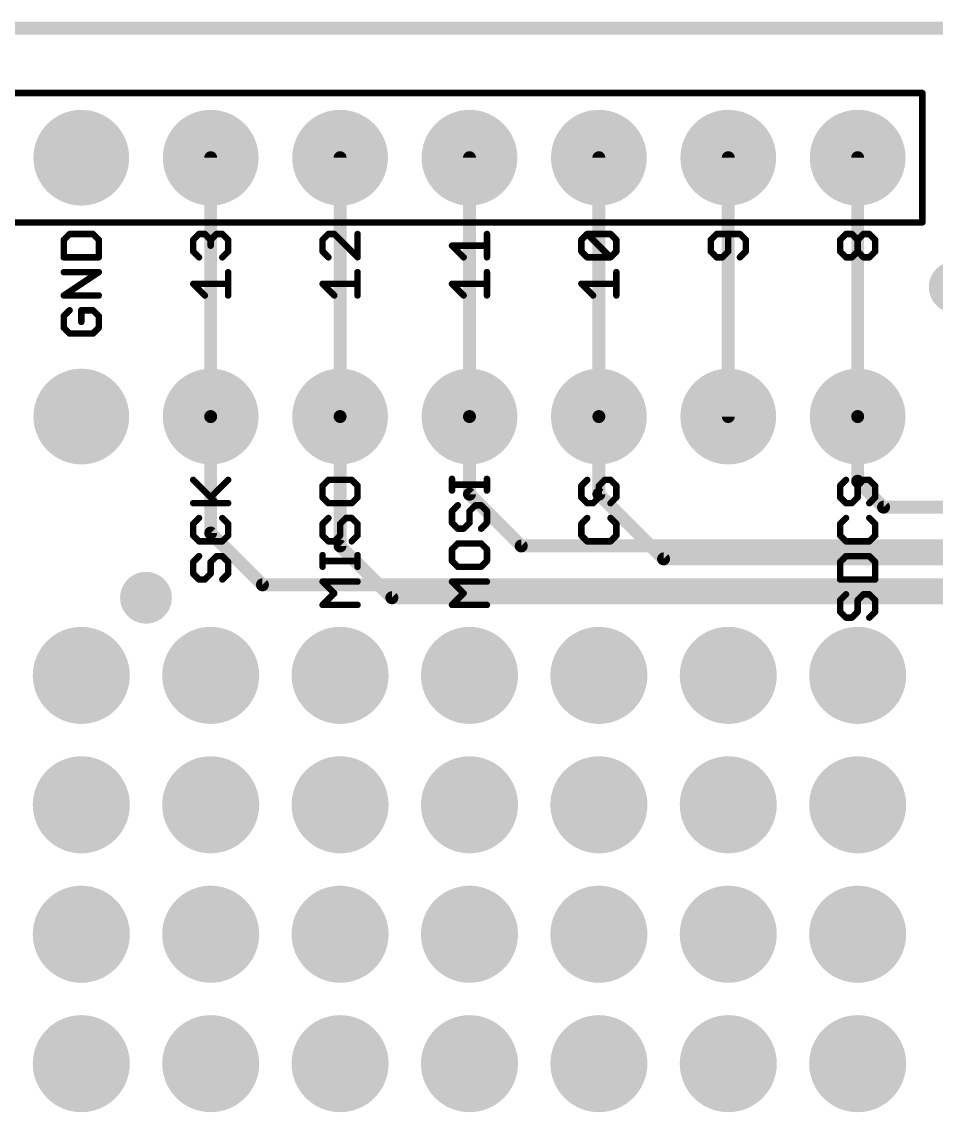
# Model space of a CAD drawing. Extents: x -20 to 87, y -17 to 53.
# Drawn here: x 16.61 to 34.56, y 32.07 to 53.47 of the extents above; entities that cross this region are included whole.
import ezdxf

# ---------------------------------------------------------------- set-up
doc = ezdxf.new("R2010")
doc.units = 0
for name, color, linetype in [('1', 12, 'CONTINUOUS'), ('16', 132, 'CONTINUOUS'), ('17', 110, 'CONTINUOUS'), ('18', 110, 'CONTINUOUS'), ('20', 53, 'CONTINUOUS'), ('21', 41, 'CONTINUOUS'), ('23', 53, 'CONTINUOUS'), ('51', 53, 'CONTINUOUS')]:
    doc.layers.add(name, color=color, linetype=linetype)

# ---------------------------------------------------------------- blocks, each defined once
blk = doc.blocks.new('RECT')
blk.add_solid([(-0.5, -0.5), (0.5, -0.5), (-0.5, 0.5), (0.5, 0.5)])
blk = doc.blocks.new('ROUNDP')
at = {"const_width": 0.5}
blk.add_lwpolyline([(0, -0.25, 1), (0, 0.25, 1), (0, -0.25)], format="xyb", dxfattribs=at)
blk = doc.blocks.new('ROUNDV')
at = {"const_width": 0.5}
blk.add_lwpolyline([(0, -0.25, 1), (0, 0.25, 1), (0, -0.25)], format="xyb", dxfattribs=at)

msp = doc.modelspace()

# ---------------------------------------------------------------- linework, layer by layer
at = {"layer": '1', "const_width": 0.254}
for points in [[(2.54, 53.34), (62.23, 53.34)], [(20.32, 50.8), (20.32, 45.72)], [(22.86, 50.8), (22.86, 45.72)], [(25.4, 50.8), (25.4, 45.72)], [(27.94, 50.8), (27.94, 45.72)], [(30.48, 50.8), (30.48, 45.72)], [(33.02, 50.8), (33.02, 45.72)], [(22.86, 43.18), (22.86, 45.72)], [(27.94, 45.72), (27.94, 44.196)], [(33.02, 44.45), (33.02, 45.72)], [(33.02, 44.45), (33.528, 43.942)], [(29.21, 42.926), (27.94, 44.196)], [(33.528, 43.942), (43.18, 43.942)], [(23.876, 42.164), (22.86, 43.18)], [(37.592, 42.926), (29.21, 42.926)], [(36.83, 42.164), (23.876, 42.164)]]:
    msp.add_lwpolyline(points, dxfattribs=at)
at = {"layer": '1', "const_width": 0.127}
for points in [[(20.3835, 50.8, 1), (20.2565, 50.8)], [(22.9235, 50.8, 1), (22.7965, 50.8)], [(25.4635, 50.8, 1), (25.3365, 50.8)], [(28.0035, 50.8, 1), (27.8765, 50.8)], [(30.5435, 50.8, 1), (30.4165, 50.8)], [(33.0835, 50.8, 1), (32.9565, 50.8)], [(22.9235, 45.72, 1), (22.7965, 45.72)], [(28.0035, 45.72, 1), (27.8765, 45.72)], [(33.0835, 45.72, 1), (32.9565, 45.72)], [(20.2565, 45.72, 1), (20.3835, 45.72)], [(22.7965, 45.72, 1), (22.9235, 45.72)], [(25.3365, 45.72, 1), (25.4635, 45.72)], [(27.8765, 45.72, 1), (28.0035, 45.72)], [(30.4165, 45.72, 1), (30.5435, 45.72)], [(32.9565, 45.72, 1), (33.0835, 45.72)], [(33.0649, 44.4949, 1), (32.9751, 44.4051)], [(32.9565, 44.45, 1), (33.0835, 44.45)], [(27.9849, 44.2409, 1), (27.8951, 44.1511)], [(27.8765, 44.196, 1), (28.0035, 44.196)], [(33.528, 44.0055, 1), (33.528, 43.8785)], [(33.4831, 43.8971, 1), (33.5729, 43.9869)], [(22.9049, 43.2249, 1), (22.8151, 43.1351)], [(22.7965, 43.18, 1), (22.9235, 43.18)], [(29.21, 42.9895, 1), (29.21, 42.8625)], [(29.1651, 42.8811, 1), (29.2549, 42.9709)], [(23.876, 42.2275, 1), (23.876, 42.1005)], [(23.8311, 42.1191, 1), (23.9209, 42.2089)]]:
    msp.add_lwpolyline(points, format="xyb", dxfattribs=at)
at = {"layer": '16', "const_width": 0.254}
for points in [[(2.54, 53.34), (62.23, 53.34)], [(20.32, 43.434), (20.32, 45.72)], [(25.4, 44.196), (25.4, 45.72)], [(26.416, 43.18), (25.4, 44.196)], [(21.336, 42.418), (20.32, 43.434)], [(37.592, 43.18), (26.416, 43.18)], [(21.336, 42.418), (37.084, 42.418)]]:
    msp.add_lwpolyline(points, dxfattribs=at)
at = {"layer": '16', "const_width": 0.127}
for points in [[(20.3835, 45.72, 1), (20.2565, 45.72)], [(25.4635, 45.72, 1), (25.3365, 45.72)], [(25.4449, 44.2409, 1), (25.3551, 44.1511)], [(25.3365, 44.196, 1), (25.4635, 44.196)], [(20.3649, 43.4789, 1), (20.2751, 43.3891)], [(20.2565, 43.434, 1), (20.3835, 43.434)], [(26.416, 43.2435, 1), (26.416, 43.1165)], [(26.3711, 43.1351, 1), (26.4609, 43.2249)], [(21.336, 42.4815, 1), (21.336, 42.3545)], [(21.2911, 42.3731, 1), (21.3809, 42.4629)]]:
    msp.add_lwpolyline(points, format="xyb", dxfattribs=at)
at = {"layer": '20', "const_width": 0.2032}
msp.add_lwpolyline([(2.54, 53.34), (62.23, 53.34)], dxfattribs=at)
at = {"layer": '21', "const_width": 0.127}
for points in [[(17.5509, 49.3027), (17.4365, 49.1883)], [(17.4365, 49.1883), (17.4365, 48.8451)], [(18.0085, 49.3027), (17.5509, 49.3027)], [(18.1229, 49.1883), (18.0085, 49.3027)], [(18.1229, 48.8451), (18.1229, 49.1883)], [(19.9765, 49.1883), (20.0909, 49.3027)], [(19.9765, 48.9595), (19.9765, 49.1883)], [(20.0909, 49.3027), (20.2053, 49.3027)], [(20.2053, 49.3027), (20.3197, 49.1883)], [(20.3197, 49.1883), (20.4341, 49.3027)], [(20.3197, 49.1883), (20.3197, 49.0739)], [(20.4341, 49.3027), (20.5485, 49.3027)], [(20.5485, 49.3027), (20.6629, 49.1883)], [(20.6629, 49.1883), (20.6629, 48.9595)], [(22.6309, 49.3027), (22.5165, 49.1883)], [(22.5165, 49.1883), (22.5165, 48.9595)], [(22.7453, 49.3027), (22.6309, 49.3027)], [(23.2029, 48.8451), (22.7453, 49.3027)], [(23.2029, 49.3027), (23.2029, 48.8451)], [(25.7429, 48.8451), (25.7429, 49.3027)], [(27.5965, 49.1883), (27.7109, 49.3027)], [(27.5965, 48.9595), (27.5965, 49.1883)], [(27.7109, 49.3027), (28.1685, 49.3027)], [(28.1685, 48.8451), (27.7109, 49.3027)], [(28.1685, 49.3027), (28.2829, 49.1883)], [(28.2829, 49.1883), (28.2829, 48.9595)], [(30.2509, 49.3027), (30.1365, 49.1883)], [(30.1365, 49.1883), (30.1365, 48.9595)], [(30.7085, 49.3027), (30.2509, 49.3027)], [(30.4797, 48.9595), (30.4797, 49.3027)], [(30.8229, 49.1883), (30.7085, 49.3027)], [(30.8229, 48.9595), (30.8229, 49.1883)], [(32.6765, 49.1883), (32.7909, 49.3027)], [(32.6765, 48.9595), (32.6765, 49.1883)], [(32.7909, 49.3027), (32.9053, 49.3027)], [(32.9053, 49.3027), (33.0197, 49.1883)], [(33.0197, 49.1883), (33.1341, 49.3027)], [(33.0197, 48.9595), (33.0197, 49.1883)], [(33.1341, 49.3027), (33.2485, 49.3027)], [(33.2485, 49.3027), (33.3629, 49.1883)], [(33.3629, 49.1883), (33.3629, 48.9595)], [(20.0909, 48.8451), (19.9765, 48.9595)], [(20.6629, 48.9595), (20.5485, 48.8451)], [(22.5165, 48.9595), (22.6309, 48.8451)], [(25.2853, 48.8451), (25.0565, 49.0739)], [(25.0565, 49.0739), (25.7429, 49.0739)], [(27.7109, 48.8451), (27.5965, 48.9595)], [(28.2829, 48.9595), (28.1685, 48.8451)], [(30.1365, 48.9595), (30.2509, 48.8451)], [(30.3653, 48.8451), (30.4797, 48.9595)], [(30.7085, 48.8451), (30.8229, 48.9595)], [(32.7909, 48.8451), (32.6765, 48.9595)], [(33.0197, 48.9595), (32.9053, 48.8451)], [(33.1341, 48.8451), (33.0197, 48.9595)], [(33.3629, 48.9595), (33.2485, 48.8451)], [(17.4365, 48.8451), (18.1229, 48.8451)], [(28.1685, 48.8451), (27.7109, 48.8451)], [(30.2509, 48.8451), (30.3653, 48.8451)], [(32.9053, 48.8451), (32.7909, 48.8451)], [(33.2485, 48.8451), (33.1341, 48.8451)], [(17.4365, 48.0967), (18.1229, 48.5543)], [(18.1229, 48.5543), (17.4365, 48.5543)], [(20.6629, 48.0967), (20.6629, 48.5543)], [(23.2029, 48.0967), (23.2029, 48.5543)], [(25.7429, 48.0967), (25.7429, 48.5543)], [(28.2829, 48.0967), (28.2829, 48.5543)], [(20.2053, 48.0967), (19.9765, 48.3255)], [(19.9765, 48.3255), (20.6629, 48.3255)], [(22.7453, 48.0967), (22.5165, 48.3255)], [(22.5165, 48.3255), (23.2029, 48.3255)], [(25.2853, 48.0967), (25.0565, 48.3255)], [(25.0565, 48.3255), (25.7429, 48.3255)], [(27.8253, 48.0967), (27.5965, 48.3255)], [(27.5965, 48.3255), (28.2829, 48.3255)], [(18.1229, 48.0967), (17.4365, 48.0967)], [(17.5509, 47.8058), (17.4365, 47.6914)], [(17.4365, 47.6914), (17.4365, 47.4627)], [(18.0085, 47.8058), (17.7797, 47.8058)], [(17.7797, 47.8058), (17.7797, 47.577)], [(18.1229, 47.6914), (18.0085, 47.8058)], [(18.1229, 47.4627), (18.1229, 47.6914)], [(17.4365, 47.4627), (17.5509, 47.3483)], [(18.0085, 47.3483), (18.1229, 47.4627)], [(17.5509, 47.3483), (18.0085, 47.3483)], [(20.4341, 44.0191), (19.9765, 44.4767)], [(20.3197, 44.1335), (20.6629, 44.4767)], [(22.6309, 44.4767), (22.5165, 44.3623)], [(23.0885, 44.4767), (22.6309, 44.4767)], [(23.2029, 44.3623), (23.0885, 44.4767)], [(25.0565, 44.2686), (25.0565, 44.4974)], [(25.7429, 44.2686), (25.7429, 44.4974)], [(27.7109, 44.4767), (27.5965, 44.3623)], [(27.9397, 44.3623), (28.0541, 44.4767)], [(28.0541, 44.4767), (28.1685, 44.4767)], [(28.1685, 44.4767), (28.2829, 44.3623)], [(32.7909, 44.4767), (32.6765, 44.3623)], [(33.0197, 44.3623), (33.1341, 44.4767)], [(33.1341, 44.4767), (33.2485, 44.4767)], [(33.2485, 44.4767), (33.3629, 44.3623)], [(22.5165, 44.3623), (22.5165, 44.1335)], [(23.2029, 44.1335), (23.2029, 44.3623)], [(25.7429, 44.383), (25.0565, 44.383)], [(27.5965, 44.3623), (27.5965, 44.1335)], [(27.9397, 44.1335), (27.9397, 44.3623)], [(28.2829, 44.3623), (28.2829, 44.1335)], [(32.6765, 44.3623), (32.6765, 44.1335)], [(33.0197, 44.1335), (33.0197, 44.3623)], [(33.3629, 44.3623), (33.3629, 44.1335)], [(22.5165, 44.1335), (22.6309, 44.0191)], [(23.0885, 44.0191), (23.2029, 44.1335)], [(27.5965, 44.1335), (27.7109, 44.0191)], [(27.8253, 44.0191), (27.9397, 44.1335)], [(28.2829, 44.1335), (28.1685, 44.0191)], [(32.6765, 44.1335), (32.7909, 44.0191)], [(32.9053, 44.0191), (33.0197, 44.1335)], [(33.3629, 44.1335), (33.2485, 44.0191)], [(19.9765, 44.0191), (20.6629, 44.0191)], [(22.6309, 44.0191), (23.0885, 44.0191)], [(25.1709, 43.9777), (25.0565, 43.8633)], [(25.0565, 43.8633), (25.0565, 43.6345)], [(25.3997, 43.8633), (25.5141, 43.9777)], [(25.3997, 43.6345), (25.3997, 43.8633)], [(25.5141, 43.9777), (25.6285, 43.9777)], [(25.6285, 43.9777), (25.7429, 43.8633)], [(25.7429, 43.8633), (25.7429, 43.6345)], [(27.7109, 44.0191), (27.8253, 44.0191)], [(32.7909, 44.0191), (32.9053, 44.0191)], [(20.0909, 43.7283), (19.9765, 43.6139)], [(19.9765, 43.6139), (19.9765, 43.3851)], [(20.6629, 43.6139), (20.5485, 43.7283)], [(20.6629, 43.3851), (20.6629, 43.6139)], [(22.6309, 43.7283), (22.5165, 43.6139)], [(22.5165, 43.6139), (22.5165, 43.3851)], [(22.8597, 43.6139), (22.9741, 43.7283)], [(22.8597, 43.3851), (22.8597, 43.6139)], [(22.9741, 43.7283), (23.0885, 43.7283)], [(23.0885, 43.7283), (23.2029, 43.6139)], [(23.2029, 43.6139), (23.2029, 43.3851)], [(25.0565, 43.6345), (25.1709, 43.5201)], [(25.2853, 43.5201), (25.3997, 43.6345)], [(25.7429, 43.6345), (25.6285, 43.5201)], [(27.7109, 43.7283), (27.5965, 43.6139)], [(27.5965, 43.6139), (27.5965, 43.3851)], [(28.2829, 43.6139), (28.1685, 43.7283)], [(28.2829, 43.3851), (28.2829, 43.6139)], [(32.7909, 43.7283), (32.6765, 43.6139)], [(32.6765, 43.6139), (32.6765, 43.3851)], [(33.3629, 43.6139), (33.2485, 43.7283)], [(33.3629, 43.3851), (33.3629, 43.6139)], [(19.9765, 43.3851), (20.0909, 43.2707)], [(20.5485, 43.2707), (20.6629, 43.3851)], [(22.5165, 43.3851), (22.6309, 43.2707)], [(22.7453, 43.2707), (22.8597, 43.3851)], [(23.2029, 43.3851), (23.0885, 43.2707)], [(25.1709, 43.5201), (25.2853, 43.5201)], [(27.5965, 43.3851), (27.7109, 43.2707)], [(28.1685, 43.2707), (28.2829, 43.3851)], [(32.6765, 43.3851), (32.7909, 43.2707)], [(33.2485, 43.2707), (33.3629, 43.3851)], [(20.0909, 43.2707), (20.5485, 43.2707)], [(22.6309, 43.2707), (22.7453, 43.2707)], [(25.1709, 43.2293), (25.0565, 43.1149)], [(25.6285, 43.2293), (25.1709, 43.2293)], [(25.7429, 43.1149), (25.6285, 43.2293)], [(27.7109, 43.2707), (28.1685, 43.2707)], [(32.7909, 43.2707), (33.2485, 43.2707)], [(20.0909, 42.9798), (19.9765, 42.8654)], [(20.3197, 42.8654), (20.4341, 42.9798)], [(20.4341, 42.9798), (20.5485, 42.9798)], [(20.5485, 42.9798), (20.6629, 42.8654)], [(22.5165, 42.7717), (22.5165, 43.0005)], [(23.2029, 42.7717), (23.2029, 43.0005)], [(25.0565, 43.1149), (25.0565, 42.8861)], [(25.7429, 42.8861), (25.7429, 43.1149)], [(32.7909, 42.9798), (32.6765, 42.8654)], [(33.2485, 42.9798), (32.7909, 42.9798)], [(33.3629, 42.8654), (33.2485, 42.9798)], [(19.9765, 42.8654), (19.9765, 42.6367)], [(20.3197, 42.6367), (20.3197, 42.8654)], [(20.6629, 42.8654), (20.6629, 42.6367)], [(23.2029, 42.8861), (22.5165, 42.8861)], [(25.0565, 42.8861), (25.1709, 42.7717)], [(25.1709, 42.7717), (25.6285, 42.7717)], [(25.6285, 42.7717), (25.7429, 42.8861)], [(32.6765, 42.8654), (32.6765, 42.5223)], [(33.3629, 42.5223), (33.3629, 42.8654)], [(19.9765, 42.6367), (20.0909, 42.5223)], [(20.0909, 42.5223), (20.2053, 42.5223)], [(20.2053, 42.5223), (20.3197, 42.6367)], [(20.6629, 42.6367), (20.5485, 42.5223)], [(32.6765, 42.5223), (33.3629, 42.5223)], [(22.7453, 42.2521), (22.5165, 42.4809)], [(22.5165, 42.4809), (23.2029, 42.4809)], [(25.2853, 42.2521), (25.0565, 42.4809)], [(25.0565, 42.4809), (25.7429, 42.4809)], [(22.5165, 42.0233), (22.7453, 42.2521)], [(25.0565, 42.0233), (25.2853, 42.2521)], [(32.7909, 42.2314), (32.6765, 42.117)], [(32.6765, 42.117), (32.6765, 41.8882)], [(33.0197, 42.117), (33.1341, 42.2314)], [(33.0197, 41.8882), (33.0197, 42.117)], [(33.1341, 42.2314), (33.2485, 42.2314)], [(33.2485, 42.2314), (33.3629, 42.117)], [(33.3629, 42.117), (33.3629, 41.8882)], [(23.2029, 42.0233), (22.5165, 42.0233)], [(25.7429, 42.0233), (25.0565, 42.0233)], [(32.6765, 41.8882), (32.7909, 41.7738)], [(32.9053, 41.7738), (33.0197, 41.8882)], [(33.3629, 41.8882), (33.2485, 41.7738)], [(32.7909, 41.7738), (32.9053, 41.7738)]]:
    msp.add_lwpolyline(points, dxfattribs=at)
at = {"layer": '21', "const_width": 0.0635}
for points in [[(17.4683, 49.1883, 1), (17.4048, 49.1883)], [(17.4141, 49.2107, 1), (17.459, 49.1658)], [(17.5509, 49.3344, 1), (17.5509, 49.2709)], [(17.5734, 49.2802, 1), (17.5285, 49.3251)], [(18.031, 49.3251, 1), (17.9861, 49.2802)], [(18.0085, 49.2709, 1), (18.0085, 49.3344)], [(18.1547, 49.1883, 1), (18.0912, 49.1883)], [(18.1004, 49.1658, 1), (18.1454, 49.2107)], [(20.0083, 49.1883, 1), (19.9448, 49.1883)], [(19.9541, 49.2107, 1), (19.999, 49.1658)], [(20.0909, 49.3344, 1), (20.0909, 49.2709)], [(20.1134, 49.2802, 1), (20.0685, 49.3251)], [(20.2278, 49.3251, 1), (20.1829, 49.2802)], [(20.2053, 49.2709, 1), (20.2053, 49.3344)], [(20.3515, 49.1883, 1), (20.288, 49.1883)], [(20.2973, 49.2107, 1), (20.3422, 49.1658)], [(20.2973, 49.1658, 1), (20.3422, 49.2107)], [(20.4341, 49.3344, 1), (20.4341, 49.2709)], [(20.4566, 49.2802, 1), (20.4117, 49.3251)], [(20.571, 49.3251, 1), (20.5261, 49.2802)], [(20.5485, 49.2709, 1), (20.5485, 49.3344)], [(20.6946, 49.1883, 1), (20.6312, 49.1883)], [(20.6404, 49.1658, 1), (20.6854, 49.2107)], [(22.5483, 49.1883, 1), (22.4848, 49.1883)], [(22.4941, 49.2107, 1), (22.539, 49.1658)], [(22.6309, 49.3344, 1), (22.6309, 49.2709)], [(22.6534, 49.2802, 1), (22.6085, 49.3251)], [(22.7678, 49.3251, 1), (22.7229, 49.2802)], [(22.7453, 49.2709, 1), (22.7453, 49.3344)], [(23.2346, 49.3027, 1), (23.1712, 49.3027)], [(25.7747, 49.3027, 1), (25.7112, 49.3027)], [(27.6283, 49.1883, 1), (27.5648, 49.1883)], [(27.5741, 49.2107, 1), (27.619, 49.1658)], [(27.7109, 49.3344, 1), (27.7109, 49.2709)], [(27.7334, 49.3251, 1), (27.6885, 49.2802)], [(27.7334, 49.2802, 1), (27.6885, 49.3251)], [(28.191, 49.3251, 1), (28.1461, 49.2802)], [(28.1685, 49.2709, 1), (28.1685, 49.3344)], [(28.3147, 49.1883, 1), (28.2512, 49.1883)], [(28.2604, 49.1658, 1), (28.3054, 49.2107)], [(30.1683, 49.1883, 1), (30.1048, 49.1883)], [(30.1141, 49.2107, 1), (30.159, 49.1658)], [(30.2509, 49.3344, 1), (30.2509, 49.2709)], [(30.2734, 49.2802, 1), (30.2285, 49.3251)], [(30.5115, 49.3027, 1), (30.448, 49.3027)], [(30.731, 49.3251, 1), (30.6861, 49.2802)], [(30.7085, 49.2709, 1), (30.7085, 49.3344)], [(30.8546, 49.1883, 1), (30.7912, 49.1883)], [(30.8004, 49.1658, 1), (30.8454, 49.2107)], [(32.7083, 49.1883, 1), (32.6448, 49.1883)], [(32.6541, 49.2107, 1), (32.699, 49.1658)], [(32.7909, 49.3344, 1), (32.7909, 49.2709)], [(32.8134, 49.2802, 1), (32.7685, 49.3251)], [(32.9278, 49.3251, 1), (32.8829, 49.2802)], [(32.9053, 49.2709, 1), (32.9053, 49.3344)], [(33.0515, 49.1883, 1), (32.988, 49.1883)], [(32.9973, 49.2107, 1), (33.0422, 49.1658)], [(32.9973, 49.1658, 1), (33.0422, 49.2107)], [(33.1341, 49.3344, 1), (33.1341, 49.2709)], [(33.1566, 49.2802, 1), (33.1117, 49.3251)], [(33.271, 49.3251, 1), (33.2261, 49.2802)], [(33.2485, 49.2709, 1), (33.2485, 49.3344)], [(33.3947, 49.1883, 1), (33.3312, 49.1883)], [(33.3404, 49.1658, 1), (33.3854, 49.2107)], [(19.999, 48.9819, 1), (19.9541, 48.937)], [(20.288, 49.0739, 1), (20.3515, 49.0739)], [(20.6854, 48.937, 1), (20.6404, 48.9819)], [(22.539, 48.9819, 1), (22.4941, 48.937)], [(25.0565, 49.1056, 1), (25.0565, 49.0421)], [(25.079, 49.0963, 1), (25.0341, 49.0514)], [(25.7429, 49.0421, 1), (25.7429, 49.1056)], [(27.619, 48.9819, 1), (27.5741, 48.937)], [(28.3054, 48.937, 1), (28.2604, 48.9819)], [(30.159, 48.9819, 1), (30.1141, 48.937)], [(30.5022, 48.937, 1), (30.4573, 48.9819)], [(30.8454, 48.937, 1), (30.8004, 48.9819)], [(32.699, 48.9819, 1), (32.6541, 48.937)], [(33.0422, 48.9819, 1), (32.9973, 48.937)], [(33.0422, 48.937, 1), (32.9973, 48.9819)], [(33.3854, 48.937, 1), (33.3404, 48.9819)], [(17.4365, 48.8768, 1), (17.4365, 48.8133)], [(17.4048, 48.8451, 1), (17.4683, 48.8451)], [(18.0912, 48.8451, 1), (18.1547, 48.8451)], [(18.1229, 48.8133, 1), (18.1229, 48.8768)], [(19.9448, 48.9595, 1), (20.0083, 48.9595)], [(20.0685, 48.8226, 1), (20.1134, 48.8675)], [(20.5261, 48.8675, 1), (20.571, 48.8226)], [(20.6312, 48.9595, 1), (20.6946, 48.9595)], [(22.4848, 48.9595, 1), (22.5483, 48.9595)], [(22.6085, 48.8226, 1), (22.6534, 48.8675)], [(23.1712, 48.8451, 1), (23.2346, 48.8451)], [(23.1804, 48.8226, 1), (23.2254, 48.8675)], [(25.2629, 48.8226, 1), (25.3078, 48.8675)], [(25.7112, 48.8451, 1), (25.7747, 48.8451)], [(27.5648, 48.9595, 1), (27.6283, 48.9595)], [(27.7109, 48.8768, 1), (27.7109, 48.8133)], [(27.6885, 48.8226, 1), (27.7334, 48.8675)], [(28.1461, 48.8675, 1), (28.191, 48.8226)], [(28.1461, 48.8226, 1), (28.191, 48.8675)], [(28.1685, 48.8133, 1), (28.1685, 48.8768)], [(28.2512, 48.9595, 1), (28.3147, 48.9595)], [(30.1048, 48.9595, 1), (30.1683, 48.9595)], [(30.2509, 48.8768, 1), (30.2509, 48.8133)], [(30.2285, 48.8226, 1), (30.2734, 48.8675)], [(30.3429, 48.8675, 1), (30.3878, 48.8226)], [(30.3653, 48.8133, 1), (30.3653, 48.8768)], [(30.448, 48.9595, 1), (30.5115, 48.9595)], [(30.6861, 48.8675, 1), (30.731, 48.8226)], [(30.7912, 48.9595, 1), (30.8546, 48.9595)], [(32.6448, 48.9595, 1), (32.7083, 48.9595)], [(32.7909, 48.8768, 1), (32.7909, 48.8133)], [(32.7685, 48.8226, 1), (32.8134, 48.8675)], [(32.8829, 48.8675, 1), (32.9278, 48.8226)], [(32.9053, 48.8133, 1), (32.9053, 48.8768)], [(32.988, 48.9595, 1), (33.0515, 48.9595)], [(33.1341, 48.8768, 1), (33.1341, 48.8133)], [(33.1117, 48.8226, 1), (33.1566, 48.8675)], [(33.2261, 48.8675, 1), (33.271, 48.8226)], [(33.2485, 48.8133, 1), (33.2485, 48.8768)], [(33.3312, 48.9595, 1), (33.3947, 48.9595)], [(17.4365, 48.586, 1), (17.4365, 48.5225)], [(18.1405, 48.5278, 1), (18.1053, 48.5807)], [(18.1229, 48.5225, 1), (18.1229, 48.586)], [(20.6946, 48.5543, 1), (20.6312, 48.5543)], [(23.2346, 48.5543, 1), (23.1712, 48.5543)], [(25.7747, 48.5543, 1), (25.7112, 48.5543)], [(28.3147, 48.5543, 1), (28.2512, 48.5543)], [(19.9765, 48.3572, 1), (19.9765, 48.2937)], [(19.999, 48.3479, 1), (19.9541, 48.303)], [(20.6629, 48.2937, 1), (20.6629, 48.3572)], [(22.5165, 48.3572, 1), (22.5165, 48.2937)], [(22.539, 48.3479, 1), (22.4941, 48.303)], [(23.2029, 48.2937, 1), (23.2029, 48.3572)], [(25.0565, 48.3572, 1), (25.0565, 48.2937)], [(25.079, 48.3479, 1), (25.0341, 48.303)], [(25.7429, 48.2937, 1), (25.7429, 48.3572)], [(27.5965, 48.3572, 1), (27.5965, 48.2937)], [(27.619, 48.3479, 1), (27.5741, 48.303)], [(28.2829, 48.2937, 1), (28.2829, 48.3572)], [(17.4365, 48.1284, 1), (17.4365, 48.0649)], [(17.4189, 48.1231, 1), (17.4541, 48.0703)], [(18.1229, 48.0649, 1), (18.1229, 48.1284)], [(20.1829, 48.0742, 1), (20.2278, 48.1191)], [(22.7229, 48.0742, 1), (22.7678, 48.1191)], [(25.2629, 48.0742, 1), (25.3078, 48.1191)], [(27.8029, 48.0742, 1), (27.8478, 48.1191)], [(20.6312, 48.0967, 1), (20.6946, 48.0967)], [(23.1712, 48.0967, 1), (23.2346, 48.0967)], [(25.7112, 48.0967, 1), (25.7747, 48.0967)], [(28.2512, 48.0967, 1), (28.3147, 48.0967)], [(17.4683, 47.6914, 1), (17.4048, 47.6914)], [(17.4141, 47.7139, 1), (17.459, 47.669)], [(17.5734, 47.7834, 1), (17.5285, 47.8283)], [(17.7797, 47.8376, 1), (17.7797, 47.7741)], [(17.8115, 47.8058, 1), (17.748, 47.8058)], [(18.031, 47.8283, 1), (17.9861, 47.7834)], [(18.0085, 47.7741, 1), (18.0085, 47.8376)], [(18.1547, 47.6914, 1), (18.0912, 47.6914)], [(18.1004, 47.669, 1), (18.1454, 47.7139)], [(17.459, 47.4851, 1), (17.4141, 47.4402)], [(17.748, 47.577, 1), (17.8115, 47.577)], [(18.1454, 47.4402, 1), (18.1004, 47.4851)], [(17.4048, 47.4627, 1), (17.4683, 47.4627)], [(17.5509, 47.38, 1), (17.5509, 47.3165)], [(17.5285, 47.3258, 1), (17.5734, 47.3707)], [(17.9861, 47.3707, 1), (18.031, 47.3258)], [(18.0085, 47.3165, 1), (18.0085, 47.38)], [(18.0912, 47.4627, 1), (18.1547, 47.4627)], [(19.999, 44.4991, 1), (19.9541, 44.4542)], [(20.6854, 44.4542, 1), (20.6404, 44.4991)], [(22.6309, 44.5084, 1), (22.6309, 44.4449)], [(22.6534, 44.4542, 1), (22.6085, 44.4991)], [(23.111, 44.4991, 1), (23.0661, 44.4542)], [(23.0885, 44.4449, 1), (23.0885, 44.5084)], [(25.0883, 44.4974, 1), (25.0248, 44.4974)], [(25.7747, 44.4974, 1), (25.7112, 44.4974)], [(27.7334, 44.4542, 1), (27.6885, 44.4991)], [(28.0541, 44.5084, 1), (28.0541, 44.4449)], [(28.0766, 44.4542, 1), (28.0317, 44.4991)], [(28.191, 44.4991, 1), (28.1461, 44.4542)], [(28.1685, 44.4449, 1), (28.1685, 44.5084)], [(32.8134, 44.4542, 1), (32.7685, 44.4991)], [(33.1341, 44.5084, 1), (33.1341, 44.4449)], [(33.1566, 44.4542, 1), (33.1117, 44.4991)], [(33.271, 44.4991, 1), (33.2261, 44.4542)], [(33.2485, 44.4449, 1), (33.2485, 44.5084)], [(22.5483, 44.3623, 1), (22.4848, 44.3623)], [(22.4941, 44.3847, 1), (22.539, 44.3398)], [(23.2346, 44.3623, 1), (23.1712, 44.3623)], [(23.1804, 44.3398, 1), (23.2254, 44.3847)], [(25.0565, 44.4147, 1), (25.0565, 44.3512)], [(25.0248, 44.2686, 1), (25.0883, 44.2686)], [(25.7112, 44.2686, 1), (25.7747, 44.2686)], [(25.7429, 44.3512, 1), (25.7429, 44.4147)], [(27.6283, 44.3623, 1), (27.5648, 44.3623)], [(27.5741, 44.3847, 1), (27.619, 44.3398)], [(27.9715, 44.3623, 1), (27.908, 44.3623)], [(27.9173, 44.3847, 1), (27.9622, 44.3398)], [(28.3147, 44.3623, 1), (28.2512, 44.3623)], [(28.2604, 44.3398, 1), (28.3054, 44.3847)], [(32.7083, 44.3623, 1), (32.6448, 44.3623)], [(32.6541, 44.3847, 1), (32.699, 44.3398)], [(33.0515, 44.3623, 1), (32.988, 44.3623)], [(32.9973, 44.3847, 1), (33.0422, 44.3398)], [(33.3947, 44.3623, 1), (33.3312, 44.3623)], [(33.3404, 44.3398, 1), (33.3854, 44.3847)], [(20.2973, 44.1559, 1), (20.3422, 44.111)], [(22.539, 44.1559, 1), (22.4941, 44.111)], [(22.4848, 44.1335, 1), (22.5483, 44.1335)], [(23.1712, 44.1335, 1), (23.2346, 44.1335)], [(23.2254, 44.111, 1), (23.1804, 44.1559)], [(27.619, 44.1559, 1), (27.5741, 44.111)], [(27.5648, 44.1335, 1), (27.6283, 44.1335)], [(27.908, 44.1335, 1), (27.9715, 44.1335)], [(27.9622, 44.111, 1), (27.9173, 44.1559)], [(28.2512, 44.1335, 1), (28.3147, 44.1335)], [(28.3054, 44.111, 1), (28.2604, 44.1559)], [(32.6448, 44.1335, 1), (32.7083, 44.1335)], [(32.699, 44.1559, 1), (32.6541, 44.111)], [(32.988, 44.1335, 1), (33.0515, 44.1335)], [(33.0422, 44.111, 1), (32.9973, 44.1559)], [(33.3312, 44.1335, 1), (33.3947, 44.1335)], [(33.3854, 44.111, 1), (33.3404, 44.1559)], [(19.9765, 44.0508, 1), (19.9765, 43.9873)], [(20.4117, 43.9966, 1), (20.4566, 44.0415)], [(20.6629, 43.9873, 1), (20.6629, 44.0508)], [(22.6309, 44.0508, 1), (22.6309, 43.9873)], [(22.6085, 43.9966, 1), (22.6534, 44.0415)], [(23.0661, 44.0415, 1), (23.111, 43.9966)], [(23.0885, 43.9873, 1), (23.0885, 44.0508)], [(25.0883, 43.8633, 1), (25.0248, 43.8633)], [(25.0341, 43.8858, 1), (25.079, 43.8409)], [(25.1934, 43.9553, 1), (25.1485, 44.0002)], [(25.4315, 43.8633, 1), (25.368, 43.8633)], [(25.3773, 43.8858, 1), (25.4222, 43.8409)], [(25.5141, 44.0095, 1), (25.5141, 43.946)], [(25.5366, 43.9553, 1), (25.4917, 44.0002)], [(25.651, 44.0002, 1), (25.6061, 43.9553)], [(25.6285, 43.946, 1), (25.6285, 44.0095)], [(25.7747, 43.8633, 1), (25.7112, 43.8633)], [(25.7204, 43.8409, 1), (25.7654, 43.8858)], [(27.7109, 44.0508, 1), (27.7109, 43.9873)], [(27.6885, 43.9966, 1), (27.7334, 44.0415)], [(27.8029, 44.0415, 1), (27.8478, 43.9966)], [(27.8253, 43.9873, 1), (27.8253, 44.0508)], [(28.1461, 44.0415, 1), (28.191, 43.9966)], [(32.7909, 44.0508, 1), (32.7909, 43.9873)], [(32.7685, 43.9966, 1), (32.8134, 44.0415)], [(32.8829, 44.0415, 1), (32.9278, 43.9966)], [(32.9053, 43.9873, 1), (32.9053, 44.0508)], [(33.2261, 44.0415, 1), (33.271, 43.9966)], [(20.0083, 43.6139, 1), (19.9448, 43.6139)], [(19.9541, 43.6363, 1), (19.999, 43.5914)], [(20.1134, 43.7058, 1), (20.0685, 43.7507)], [(20.571, 43.7507, 1), (20.5261, 43.7058)], [(20.6946, 43.6139, 1), (20.6312, 43.6139)], [(20.6404, 43.5914, 1), (20.6854, 43.6363)], [(22.5483, 43.6139, 1), (22.4848, 43.6139)], [(22.4941, 43.6363, 1), (22.539, 43.5914)], [(22.6534, 43.7058, 1), (22.6085, 43.7507)], [(22.8915, 43.6139, 1), (22.828, 43.6139)], [(22.8373, 43.6363, 1), (22.8822, 43.5914)], [(22.9741, 43.76, 1), (22.9741, 43.6965)], [(22.9966, 43.7058, 1), (22.9517, 43.7507)], [(23.111, 43.7507, 1), (23.0661, 43.7058)], [(23.0885, 43.6965, 1), (23.0885, 43.76)], [(23.2346, 43.6139, 1), (23.1712, 43.6139)], [(23.1804, 43.5914, 1), (23.2254, 43.6363)], [(25.079, 43.657, 1), (25.0341, 43.6121)], [(25.0248, 43.6345, 1), (25.0883, 43.6345)], [(25.368, 43.6345, 1), (25.4315, 43.6345)], [(25.4222, 43.6121, 1), (25.3773, 43.657)], [(25.7112, 43.6345, 1), (25.7747, 43.6345)], [(25.7654, 43.6121, 1), (25.7204, 43.657)], [(27.6283, 43.6139, 1), (27.5648, 43.6139)], [(27.5741, 43.6363, 1), (27.619, 43.5914)], [(27.7334, 43.7058, 1), (27.6885, 43.7507)], [(28.191, 43.7507, 1), (28.1461, 43.7058)], [(28.3147, 43.6139, 1), (28.2512, 43.6139)], [(28.2604, 43.5914, 1), (28.3054, 43.6363)], [(32.7083, 43.6139, 1), (32.6448, 43.6139)], [(32.6541, 43.6363, 1), (32.699, 43.5914)], [(32.8134, 43.7058, 1), (32.7685, 43.7507)], [(33.271, 43.7507, 1), (33.2261, 43.7058)], [(33.3947, 43.6139, 1), (33.3312, 43.6139)], [(33.3404, 43.5914, 1), (33.3854, 43.6363)], [(19.999, 43.4075, 1), (19.9541, 43.3626)], [(20.6854, 43.3626, 1), (20.6404, 43.4075)], [(22.539, 43.4075, 1), (22.4941, 43.3626)], [(22.8822, 43.3626, 1), (22.8373, 43.4075)], [(23.2254, 43.3626, 1), (23.1804, 43.4075)], [(25.1709, 43.5519, 1), (25.1709, 43.4884)], [(25.1485, 43.4977, 1), (25.1934, 43.5426)], [(25.2629, 43.5426, 1), (25.3078, 43.4977)], [(25.2853, 43.4884, 1), (25.2853, 43.5519)], [(25.6061, 43.5426, 1), (25.651, 43.4977)], [(27.619, 43.4075, 1), (27.5741, 43.3626)], [(28.3054, 43.3626, 1), (28.2604, 43.4075)], [(32.699, 43.4075, 1), (32.6541, 43.3626)], [(33.3854, 43.3626, 1), (33.3404, 43.4075)], [(19.9448, 43.3851, 1), (20.0083, 43.3851)], [(20.0909, 43.3024, 1), (20.0909, 43.2389)], [(20.0685, 43.2482, 1), (20.1134, 43.2931)], [(20.5261, 43.2931, 1), (20.571, 43.2482)], [(20.5485, 43.2389, 1), (20.5485, 43.3024)], [(20.6312, 43.3851, 1), (20.6946, 43.3851)], [(22.4848, 43.3851, 1), (22.5483, 43.3851)], [(22.6309, 43.3024, 1), (22.6309, 43.2389)], [(22.6085, 43.2482, 1), (22.6534, 43.2931)], [(22.7229, 43.2931, 1), (22.7678, 43.2482)], [(22.7453, 43.2389, 1), (22.7453, 43.3024)], [(22.828, 43.3851, 1), (22.8915, 43.3851)], [(23.0661, 43.2931, 1), (23.111, 43.2482)], [(23.1712, 43.3851, 1), (23.2346, 43.3851)], [(25.1709, 43.2611, 1), (25.1709, 43.1976)], [(25.1934, 43.2069, 1), (25.1485, 43.2518)], [(25.651, 43.2518, 1), (25.6061, 43.2069)], [(25.6285, 43.1976, 1), (25.6285, 43.2611)], [(27.5648, 43.3851, 1), (27.6283, 43.3851)], [(27.7109, 43.3024, 1), (27.7109, 43.2389)], [(27.6885, 43.2482, 1), (27.7334, 43.2931)], [(28.1461, 43.2931, 1), (28.191, 43.2482)], [(28.1685, 43.2389, 1), (28.1685, 43.3024)], [(28.2512, 43.3851, 1), (28.3147, 43.3851)], [(32.6448, 43.3851, 1), (32.7083, 43.3851)], [(32.7909, 43.3024, 1), (32.7909, 43.2389)], [(32.7685, 43.2482, 1), (32.8134, 43.2931)], [(33.2261, 43.2931, 1), (33.271, 43.2482)], [(33.2485, 43.2389, 1), (33.2485, 43.3024)], [(33.3312, 43.3851, 1), (33.3947, 43.3851)], [(20.1134, 42.9574, 1), (20.0685, 43.0023)], [(20.4341, 43.0116, 1), (20.4341, 42.9481)], [(20.4566, 42.9574, 1), (20.4117, 43.0023)], [(20.571, 43.0023, 1), (20.5261, 42.9574)], [(20.5485, 42.9481, 1), (20.5485, 43.0116)], [(22.5483, 43.0005, 1), (22.4848, 43.0005)], [(23.2346, 43.0005, 1), (23.1712, 43.0005)], [(25.0883, 43.1149, 1), (25.0248, 43.1149)], [(25.0341, 43.1374, 1), (25.079, 43.0925)], [(25.7747, 43.1149, 1), (25.7112, 43.1149)], [(25.7204, 43.0925, 1), (25.7654, 43.1374)], [(32.7909, 43.0116, 1), (32.7909, 42.9481)], [(32.8134, 42.9574, 1), (32.7685, 43.0023)], [(33.271, 43.0023, 1), (33.2261, 42.9574)], [(33.2485, 42.9481, 1), (33.2485, 43.0116)], [(20.0083, 42.8654, 1), (19.9448, 42.8654)], [(19.9541, 42.8879, 1), (19.999, 42.843)], [(20.3515, 42.8654, 1), (20.288, 42.8654)], [(20.2973, 42.8879, 1), (20.3422, 42.843)], [(20.6946, 42.8654, 1), (20.6312, 42.8654)], [(20.6404, 42.843, 1), (20.6854, 42.8879)], [(22.5165, 42.9179, 1), (22.5165, 42.8544)], [(22.4848, 42.7717, 1), (22.5483, 42.7717)], [(23.1712, 42.7717, 1), (23.2346, 42.7717)], [(23.2029, 42.8544, 1), (23.2029, 42.9179)], [(25.079, 42.9086, 1), (25.0341, 42.8637)], [(25.0248, 42.8861, 1), (25.0883, 42.8861)], [(25.1709, 42.8035, 1), (25.1709, 42.74)], [(25.1485, 42.7493, 1), (25.1934, 42.7942)], [(25.6061, 42.7942, 1), (25.651, 42.7493)], [(25.6285, 42.74, 1), (25.6285, 42.8035)], [(25.7112, 42.8861, 1), (25.7747, 42.8861)], [(25.7654, 42.8637, 1), (25.7204, 42.9086)], [(32.7083, 42.8654, 1), (32.6448, 42.8654)], [(32.6541, 42.8879, 1), (32.699, 42.843)], [(33.3947, 42.8654, 1), (33.3312, 42.8654)], [(33.3404, 42.843, 1), (33.3854, 42.8879)], [(19.999, 42.6591, 1), (19.9541, 42.6142)], [(19.9448, 42.6367, 1), (20.0083, 42.6367)], [(20.0909, 42.554, 1), (20.0909, 42.4905)], [(20.2053, 42.4905, 1), (20.2053, 42.554)], [(20.288, 42.6367, 1), (20.3515, 42.6367)], [(20.3422, 42.6142, 1), (20.2973, 42.6591)], [(20.6312, 42.6367, 1), (20.6946, 42.6367)], [(20.6854, 42.6142, 1), (20.6404, 42.6591)], [(32.6765, 42.554, 1), (32.6765, 42.4905)], [(33.3629, 42.4905, 1), (33.3629, 42.554)], [(20.0685, 42.4998, 1), (20.1134, 42.5447)], [(20.1829, 42.5447, 1), (20.2278, 42.4998)], [(20.5261, 42.5447, 1), (20.571, 42.4998)], [(22.5165, 42.5127, 1), (22.5165, 42.4492)], [(22.539, 42.5034, 1), (22.4941, 42.4584)], [(23.2029, 42.4492, 1), (23.2029, 42.5127)], [(25.0565, 42.5127, 1), (25.0565, 42.4492)], [(25.079, 42.5034, 1), (25.0341, 42.4584)], [(25.7429, 42.4492, 1), (25.7429, 42.5127)], [(32.6448, 42.5223, 1), (32.7083, 42.5223)], [(33.3312, 42.5223, 1), (33.3947, 42.5223)], [(22.7678, 42.2297, 1), (22.7229, 42.2746)], [(22.7229, 42.2297, 1), (22.7678, 42.2746)], [(25.3078, 42.2297, 1), (25.2629, 42.2746)], [(25.2629, 42.2297, 1), (25.3078, 42.2746)], [(32.7083, 42.117, 1), (32.6448, 42.117)], [(32.6541, 42.1395, 1), (32.699, 42.0946)], [(32.8134, 42.209, 1), (32.7685, 42.2539)], [(33.0515, 42.117, 1), (32.988, 42.117)], [(32.9973, 42.1395, 1), (33.0422, 42.0946)], [(33.1341, 42.2632, 1), (33.1341, 42.1997)], [(33.1566, 42.209, 1), (33.1117, 42.2539)], [(33.271, 42.2539, 1), (33.2261, 42.209)], [(33.2485, 42.1997, 1), (33.2485, 42.2632)], [(33.3947, 42.117, 1), (33.3312, 42.117)], [(33.3404, 42.0946, 1), (33.3854, 42.1395)], [(22.5165, 42.0551, 1), (22.5165, 41.9916)], [(22.4941, 42.0458, 1), (22.539, 42.0009)], [(23.2029, 41.9916, 1), (23.2029, 42.0551)], [(25.0565, 42.0551, 1), (25.0565, 41.9916)], [(25.0341, 42.0458, 1), (25.079, 42.0009)], [(25.7429, 41.9916, 1), (25.7429, 42.0551)], [(32.699, 41.9107, 1), (32.6541, 41.8658)], [(33.0422, 41.8658, 1), (32.9973, 41.9107)], [(33.3854, 41.8658, 1), (33.3404, 41.9107)], [(32.6448, 41.8882, 1), (32.7083, 41.8882)], [(32.7909, 41.8056, 1), (32.7909, 41.7421)], [(32.7685, 41.7514, 1), (32.8134, 41.7963)], [(32.8829, 41.7963, 1), (32.9278, 41.7514)], [(32.9053, 41.7421, 1), (32.9053, 41.8056)], [(32.988, 41.8882, 1), (33.0515, 41.8882)], [(33.2261, 41.7963, 1), (33.271, 41.7514)], [(33.3312, 41.8882, 1), (33.3947, 41.8882)]]:
    msp.add_lwpolyline(points, format="xyb", dxfattribs=at)
at = {"layer": '23'}
msp.add_point((33.02, 45.72), dxfattribs=at)
at = {"layer": '51'}
for points, const_width in [([(55.88, 53.34), (2.54, 53.34)], 0.254), ([(8.89, 52.07), (34.29, 52.07)], 0.127), ([(34.29, 52.07), (34.29, 49.53)], 0.127), ([(34.29, 49.53), (8.89, 49.53)], 0.127)]:
    msp.add_lwpolyline(points, dxfattribs=dict(at, const_width=const_width))
at = {"layer": '51', "const_width": 0.0635}
for points in [[(34.3218, 52.07, 1), (34.2582, 52.07)], [(34.29, 52.0382, 1), (34.29, 52.1018)], [(34.2582, 49.53, 1), (34.3218, 49.53)], [(34.29, 49.4982, 1), (34.29, 49.5618)]]:
    msp.add_lwpolyline(points, format="xyb", dxfattribs=at)

# ---------------------------------------------------------------- block references
at = {"layer": '17', "xscale": 1.8796, "yscale": 1.8796}
for p in [(17.78, 50.8), (17.78, 50.8), (20.32, 50.8), (20.32, 50.8), (22.86, 50.8), (22.86, 50.8), (25.4, 50.8), (25.4, 50.8), (27.94, 50.8), (27.94, 50.8), (30.48, 50.8), (30.48, 50.8), (33.02, 50.8), (33.02, 50.8)]:
    msp.add_blockref('ROUNDP', p, dxfattribs=at)
at = {"layer": '17', "xscale": 1.8796, "yscale": 1.8796, "rotation": 270}
for p in [(17.78, 45.72), (17.78, 45.72), (20.32, 45.72), (20.32, 45.72), (22.86, 45.72), (22.86, 45.72), (25.4, 45.72), (25.4, 45.72), (27.94, 45.72), (27.94, 45.72), (30.48, 45.72), (30.48, 45.72), (33.02, 45.72), (33.02, 45.72)]:
    msp.add_blockref('ROUNDP', p, dxfattribs=at)
at = {"layer": '18'}
for p, xscale, yscale in [((34.925, 48.26), 1.016, 1.016), ((34.925, 48.26), 1.016, 1.016), ((19.05, 42.164), 1.016, 1.016), ((19.05, 42.164), 1.016, 1.016), ((17.78, 40.64), 1.905, 1.905), ((17.78, 40.64), 1.905, 1.905), ((20.32, 40.64), 1.905, 1.905), ((20.32, 40.64), 1.905, 1.905), ((22.86, 40.64), 1.905, 1.905), ((22.86, 40.64), 1.905, 1.905), ((25.4, 40.64), 1.905, 1.905), ((25.4, 40.64), 1.905, 1.905), ((27.94, 40.64), 1.905, 1.905), ((27.94, 40.64), 1.905, 1.905), ((30.48, 40.64), 1.905, 1.905), ((30.48, 40.64), 1.905, 1.905), ((33.02, 40.64), 1.905, 1.905), ((33.02, 40.64), 1.905, 1.905), ((17.78, 38.1), 1.905, 1.905), ((17.78, 38.1), 1.905, 1.905), ((20.32, 38.1), 1.905, 1.905), ((20.32, 38.1), 1.905, 1.905), ((22.86, 38.1), 1.905, 1.905), ((22.86, 38.1), 1.905, 1.905), ((25.4, 38.1), 1.905, 1.905), ((25.4, 38.1), 1.905, 1.905), ((27.94, 38.1), 1.905, 1.905), ((27.94, 38.1), 1.905, 1.905), ((30.48, 38.1), 1.905, 1.905), ((30.48, 38.1), 1.905, 1.905), ((33.02, 38.1), 1.905, 1.905), ((33.02, 38.1), 1.905, 1.905), ((17.78, 35.56), 1.905, 1.905), ((17.78, 35.56), 1.905, 1.905), ((20.32, 35.56), 1.905, 1.905), ((20.32, 35.56), 1.905, 1.905), ((22.86, 35.56), 1.905, 1.905), ((22.86, 35.56), 1.905, 1.905), ((25.4, 35.56), 1.905, 1.905), ((25.4, 35.56), 1.905, 1.905), ((27.94, 35.56), 1.905, 1.905), ((27.94, 35.56), 1.905, 1.905), ((30.48, 35.56), 1.905, 1.905), ((30.48, 35.56), 1.905, 1.905), ((33.02, 35.56), 1.905, 1.905), ((33.02, 35.56), 1.905, 1.905), ((17.78, 33.02), 1.905, 1.905), ((17.78, 33.02), 1.905, 1.905), ((20.32, 33.02), 1.905, 1.905), ((20.32, 33.02), 1.905, 1.905), ((22.86, 33.02), 1.905, 1.905), ((22.86, 33.02), 1.905, 1.905), ((25.4, 33.02), 1.905, 1.905), ((25.4, 33.02), 1.905, 1.905), ((27.94, 33.02), 1.905, 1.905), ((27.94, 33.02), 1.905, 1.905), ((30.48, 33.02), 1.905, 1.905), ((30.48, 33.02), 1.905, 1.905), ((33.02, 33.02), 1.905, 1.905), ((33.02, 33.02), 1.905, 1.905)]:
    msp.add_blockref('ROUNDV', p, dxfattribs=dict(at, xscale=xscale, yscale=yscale))
at = {"layer": '51', "xscale": 0.508, "yscale": 0.508, "rotation": 180}
for p in [(17.78, 45.72), (20.32, 45.72), (22.86, 45.72), (25.4, 45.72), (27.94, 45.72), (30.48, 45.72), (33.02, 45.72)]:
    msp.add_blockref('RECT', p, dxfattribs=at)

doc.saveas('drawing.dxf')
